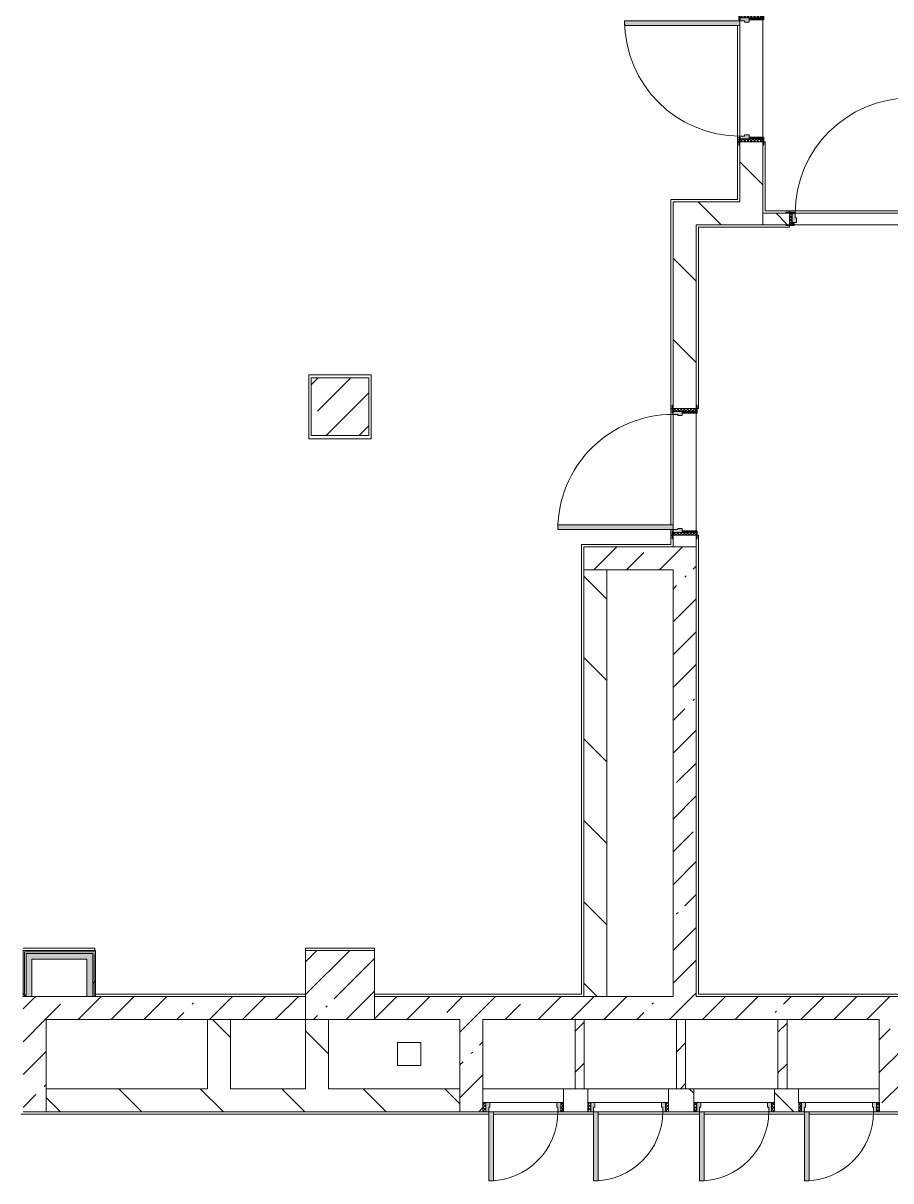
# Model space of a CAD drawing. Header units: millimetres. Extents: x 81711 to 274967, y -8553 to 29000.
# Drawn here: x 199667 to 207197, y 10300 to 20350 of the extents above; entities that cross this region are included whole.
import ezdxf

# ---------------------------------------------------------------- set-up
doc = ezdxf.new("R2010")
doc.units = ezdxf.units.MM
for name, color, linetype, lineweight, true_color in [('A-DOOR-5', 7, 'Continuous', 5, 0xe2e2e2), ('A-DOOR-6', 7, 'Continuous', 5, 0xaaaaaa), ('A-DOOR-FRAM-3', 7, 'Continuous', 5, 0xe2e2e2), ('A-DOOR-FRAM-4', 7, 'Continuous', 5, 0xaaaaaa), ('A-FLOR-2', 7, 'Continuous', 5, 0xaaaaaa), ('I-WALL-25', 7, 'Continuous', 5, 0xe7e7e7), ('I-WALL-26', 7, 'Continuous', 9, 0xe7e7e7), ('I-WALL-29', 7, 'Continuous', 5, 0x787878)]:
    doc.layers.add(name, color=color, linetype=linetype, lineweight=lineweight, true_color=true_color)
for name, color, linetype, lineweight in [('A-WALL', 7, 'Continuous', 9), ('I-WALL-27', 7, 'Continuous', 5), ('S-COLS-1', 7, 'Continuous', 5)]:
    doc.layers.add(name, color=color, linetype=linetype, lineweight=lineweight)
pattern_1 = [(45, (147956.67, 0), (-285.1231, 285.1231), []), (45, (148241.8, 0), (-285.1231, 285.1231), [504.031, -100.806, 16.764, -84.042])]
pattern_2 = [(135, (1751.41, 164.685), (-14.14214, -14.14214), []), (225, (1751.41, 164.685), (14.14214, -14.14214), [])]
pattern_3 = [(45, (-371.384, 164.685), (-14.1421, 14.1421), []), (135, (-371.384, 164.685), (-14.1421, -14.1421), [])]
pattern_4 = [(135, (147956.67, 0), (-353.5534, -353.5534), [])]
pattern_5 = [(45, (147956.67, 0), (-176.7767, 176.7767), [])]
pattern_6 = [(135, (1951.41, 164.685), (-14.14214, -14.14214), []), (225, (1951.41, 164.685), (14.14214, -14.14214), [])]
pattern_7 = [(45, (-171.384, 164.685), (-14.1421, 14.1421), []), (135, (-171.384, 164.685), (-14.1421, -14.1421), [])]
pattern_8 = [(45, (147956.7, 0), (-530.33, 530.33), []), (135, (147956.7, 0), (-530.33, -530.33), [])]

# ---------------------------------------------------------------- blocks, each defined once
blk = doc.blocks.new('BSC_Колонна _Прямоугольная - 600х600-23205375-1_5_3_птичка')
at = {"layer": 'S-COLS-1'}
h = blk.add_hatch(dxfattribs=at)
h.set_pattern_fill('FP_108', color=256, style=0, pattern_type=2)
h.set_pattern_definition([(45, (-54460, -12000), (-285.123, 285.123), []), (45, (-54174.88, -12000), (-285.123, 285.123), [504.031, -100.806, 16.764, -84.042])])
h.paths.add_polyline_path([(289, -300), (300, -300), (298, 300), (-300, 300), (-300, -300), (220, -300)])
for p, q in [((300, 300), (-300, 300)), ((-300, 300), (-300, -300)), ((300, -300), (300, 300)), ((-300, -300), (300, -300))]:
    blk.add_line(p, q, dxfattribs=at)
blk = doc.blocks.new('110_Дверь_СКБ_1Ст_Внутренняя1 - Д-12 1100x2100h_дверь в горячий цех-32113407-1_5_3_птичка')
at = {"layer": 'A-DOOR-5'}
h = blk.add_hatch(color=256, dxfattribs=at)
h.paths.add_polyline_path([(-512.5, 100), (-512.5, 20), (-477.5, 20), (-477.5, 60), (-487.5, 60), (-487.5, 100), (-497.5, 100)])
h.paths.add_polyline_path([(502.5, 60), (502.5, 20), (537.5, 20), (537.5, 100), (512.5, 100), (512.5, 60)])
at = {"layer": 'A-DOOR-6'}
h = blk.add_hatch(dxfattribs=at)
h.set_pattern_fill('FP_27', color=256, style=0, pattern_type=2)
h.set_pattern_definition(pattern_2)
h.paths.add_polyline_path([(537.5, -100), (562.5, -100), (562.5, 100), (537.5, 100)])
at = {"layer": 'A-DOOR-FRAM-3'}
for points in [[(-487.5, 910.7), (-487.5, 100), (-447.5, 100), (-451.7, 1100), (-487.5, 1100), (-487.5, 1055.7)], [(-567.5, 108), (-567.5, 100), (-497.5, 100), (-497.5, 108), (-537.5, 108)], [(522.5, 105), (522.5, 100), (592.5, 100), (592.5, 108), (522.5, 108)], [(-512.5, -100), (-497.5, -100), (-497.5, 20), (-512.5, 20)], [(522.5, -100), (537.5, -100), (537.5, 20), (522.5, 20)], [(-567.5, -108), (-497.5, -108), (-497.5, -100), (-567.5, -100)], [(522.5, -108), (592.5, -108), (592.5, -100), (522.5, -100)]]:
    blk.add_hatch(color=256, dxfattribs=at).paths.add_polyline_path(points)
at = {"layer": 'A-DOOR-FRAM-4'}
h = blk.add_hatch(dxfattribs=at)
h.set_pattern_fill('FP_28', color=256, style=0, pattern_type=2)
h.set_pattern_definition(pattern_3)
h.paths.add_polyline_path([(-537.5, -100), (-512.5, -100), (-512.5, 100), (-537.5, 100)])
at = {"layer": 'A-DOOR-6'}
for p, q in [((-487.5, 1100), (-487.5, 100)), ((-447.5, 1100), (-487.5, 1100)), ((-447.5, 100), (-447.5, 1100)), ((-487.5, 100), (-447.5, 100))]:
    blk.add_line(p, q, dxfattribs=at)
blk.add_arc((-487.5, 100), 1000, 360, 90, dxfattribs=at)
at = {"layer": 'A-DOOR-FRAM-4'}
for p, q in [((-497.5, 108), (-567.5, 108)), ((-567.5, 108), (-567.5, 100)), ((-497.5, 100), (-497.5, 108)), ((592.5, 108), (522.5, 108)), ((522.5, 108), (522.5, 100)), ((592.5, 100), (592.5, 108)), ((-567.5, 100), (-497.5, 100)), ((-512.5, 100), (-537.5, 100)), ((-537.5, 100), (-537.5, -100)), ((-487.5, 100), (-512.5, 100)), ((-512.5, 100), (-512.5, 20)), ((-512.5, -100), (-512.5, 100)), ((-497.5, 100), (-512.5, 100)), ((-512.5, 100), (-512.5, 99)), ((-512.5, 99), (-497.5, 99)), ((-512.5, 20), (-477.5, 20)), ((-497.5, 20), (-512.5, 20)), ((-512.5, 20), (-512.5, -100)), ((-497.5, 99), (-497.5, 100)), ((-497.5, -100), (-497.5, 20)), ((-487.5, 60), (-487.5, 100)), ((-477.5, 60), (-487.5, 60)), ((-477.5, 20), (-477.5, 60)), ((512.5, 60), (502.5, 60)), ((502.5, 60), (502.5, 20)), ((502.5, 20), (537.5, 20)), ((512.5, 100), (512.5, 60)), ((537.5, 100), (512.5, 100)), ((537.5, 100), (522.5, 100)), ((522.5, 100), (522.5, 99)), ((522.5, 100), (592.5, 100)), ((522.5, 99), (537.5, 99)), ((537.5, 20), (522.5, 20)), ((522.5, 20), (522.5, -100)), ((537.5, 20), (537.5, 100)), ((562.5, 100), (537.5, 100)), ((537.5, 100), (537.5, -100)), ((537.5, 99), (537.5, 100)), ((537.5, -100), (537.5, 20)), ((562.5, -100), (562.5, 100)), ((-497.5, -100), (-567.5, -100)), ((-567.5, -100), (-567.5, -108)), ((-537.5, -100), (-512.5, -100)), ((-512.5, -100), (-497.5, -100)), ((-497.5, -108), (-497.5, -100)), ((522.5, -100), (537.5, -100)), ((592.5, -100), (522.5, -100)), ((522.5, -100), (522.5, -108)), ((537.5, -100), (562.5, -100)), ((592.5, -108), (592.5, -100)), ((-567.5, -108), (-497.5, -108)), ((522.5, -108), (592.5, -108))]:
    blk.add_line(p, q, dxfattribs=at)
blk = doc.blocks.new('110_Дверь_СКБ_1Ст_Внутренняя1 - Д-11 1100x2100h_кладовые _все__ коридор _между помещениями блока столовой__ моечные _все_-32089444-1_5_3_птичка')
at = {"layer": 'A-DOOR-5'}
h = blk.add_hatch(color=256, dxfattribs=at)
h.paths.add_polyline_path([(512.5, -30), (537.5, -30), (537.5, 50), (512.5, 50), (512.5, 10), (502.5, 10), (502.5, -30)])
h.paths.add_polyline_path([(-477.5, -30), (-477.5, 10), (-487.5, 10), (-487.5, 50), (-512.5, 50), (-512.5, -30), (-487.5, -30)])
at = {"layer": 'A-DOOR-6'}
h = blk.add_hatch(dxfattribs=at)
h.set_pattern_fill('FP_17', color=256, style=0, pattern_type=2)
h.set_pattern_definition([(135, (1751.41, 114.685), (-14.14214, -14.14214), []), (225, (1751.41, 114.685), (14.14214, -14.14214), [])])
h.paths.add_polyline_path([(562.5, -50), (562.5, 50), (537.5, 50), (537.5, -50)])
at = {"layer": 'A-DOOR-FRAM-3'}
for points in [[(512.5, 50), (512.5, 1050), (472.5, 1050), (472.5, 50)], [(-512.5, 50), (-497.5, 50), (-497.5, 58), (-567.5, 58), (-567.5, 50), (-537.5, 50)], [(592.5, 50), (592.5, 58), (522.5, 58), (522.5, 50), (562.5, 50)], [(-567.5, -58), (-497.5, -58), (-497.5, -50), (-567.5, -50)], [(-497.5, -50), (-497.5, -30), (-512.5, -30), (-512.5, -50)], [(522.5, -50), (537.5, -50), (537.5, -30), (522.5, -30)], [(592.5, -58), (592.5, -50), (522.5, -50), (522.5, -58), (562.5, -58)]]:
    blk.add_hatch(color=256, dxfattribs=at).paths.add_polyline_path(points)
at = {"layer": 'A-DOOR-FRAM-4'}
h = blk.add_hatch(dxfattribs=at)
h.set_pattern_fill('FP_18', color=256, style=0, pattern_type=2)
h.set_pattern_definition([(45, (-371.384, 114.685), (-14.1421, 14.1421), []), (135, (-371.384, 114.685), (-14.1421, -14.1421), [])])
h.paths.add_polyline_path([(-537.5, -50), (-512.5, -50), (-512.5, 50), (-537.5, 50)])
at = {"layer": 'A-DOOR-6'}
for p, q in [((512.5, 1050), (472.5, 1050)), ((472.5, 1050), (472.5, 50)), ((512.5, 50), (512.5, 1050)), ((472.5, 50), (512.5, 50))]:
    blk.add_line(p, q, dxfattribs=at)
blk.add_arc((512.5, 50), 1000, 90, 180, dxfattribs=at)
at = {"layer": 'A-DOOR-FRAM-4'}
for p, q in [((-497.5, 58), (-567.5, 58)), ((-567.5, 58), (-567.5, 50)), ((-567.5, 50), (-497.5, 50)), ((-512.5, 50), (-537.5, 50)), ((-537.5, 50), (-537.5, -50)), ((-487.5, 50), (-512.5, 50)), ((-512.5, 50), (-512.5, -30)), ((-512.5, -50), (-512.5, 50)), ((-497.5, 50), (-512.5, 50)), ((-512.5, 50), (-512.5, 49)), ((-512.5, 49), (-497.5, 49)), ((-497.5, 50), (-497.5, 58)), ((-497.5, 49), (-497.5, 50)), ((-487.5, 10), (-487.5, 50)), ((-477.5, 10), (-487.5, 10)), ((-477.5, -30), (-477.5, 10)), ((512.5, 10), (502.5, 10)), ((502.5, 10), (502.5, -30)), ((512.5, 50), (512.5, 10)), ((537.5, 50), (512.5, 50)), ((592.5, 58), (522.5, 58)), ((522.5, 58), (522.5, 50)), ((537.5, 50), (522.5, 50)), ((522.5, 50), (522.5, 49)), ((522.5, 50), (592.5, 50)), ((522.5, 49), (537.5, 49)), ((537.5, -30), (537.5, 50)), ((562.5, 50), (537.5, 50)), ((537.5, 50), (537.5, -50)), ((537.5, 49), (537.5, 50)), ((562.5, -50), (562.5, 50)), ((592.5, 50), (592.5, 58)), ((-497.5, -50), (-567.5, -50)), ((-567.5, -50), (-567.5, -58)), ((-567.5, -58), (-497.5, -58)), ((-537.5, -50), (-512.5, -50)), ((-512.5, -30), (-477.5, -30)), ((-497.5, -30), (-512.5, -30)), ((-512.5, -30), (-512.5, -50)), ((-512.5, -50), (-497.5, -50)), ((-497.5, -50), (-497.5, -30)), ((-497.5, -58), (-497.5, -50)), ((502.5, -30), (537.5, -30)), ((537.5, -30), (522.5, -30)), ((522.5, -30), (522.5, -50)), ((522.5, -50), (537.5, -50)), ((592.5, -50), (522.5, -50)), ((522.5, -50), (522.5, -58)), ((522.5, -58), (592.5, -58)), ((537.5, -50), (537.5, -30)), ((537.5, -50), (562.5, -50)), ((592.5, -58), (592.5, -50))]:
    blk.add_line(p, q, dxfattribs=at)
blk = doc.blocks.new('BSC_Колонна _Прямоугольная - 500х500-V142-1_5_3_птичка')
at = {"layer": 'S-COLS-1'}
h = blk.add_hatch(dxfattribs=at)
h.set_pattern_fill('FP_139', color=256, style=0, pattern_type=2)
h.set_pattern_definition([(45, (-54460, -17020), (-285.123, 285.123), []), (45, (-54174.88, -17020), (-285.123, 285.123), [504.031, -100.806, 16.764, -84.042])])
h.paths.add_polyline_path([(250, -250), (250, 250), (-250, 250), (-250, -250), (115, -250)])
for p, q in [((250, 250), (-250, 250)), ((-250, 250), (-250, -250)), ((250, -250), (250, 250)), ((-250, -250), (250, -250))]:
    blk.add_line(p, q, dxfattribs=at)
blk = doc.blocks.new('110_Дверь_СКБ_1Ст - д-18 700x2100h_Технический шкаф ЭОМ и СС-23257539-1_5_3_птичка')
at = {"layer": 'A-DOOR-5'}
h = blk.add_hatch(color=256, dxfattribs=at)
h.paths.add_polyline_path([(-313, 100), (-313, 20), (-278, 20), (-278, 60), (-288, 60), (-288, 100), (-298, 100)])
h.paths.add_polyline_path([(322, 100), (312, 100), (312, 60), (302, 60), (302, 20), (337, 20), (337, 100)])
at = {"layer": 'A-DOOR-6'}
h = blk.add_hatch(dxfattribs=at)
h.set_pattern_fill('FP_50', color=256, style=0, pattern_type=2)
h.set_pattern_definition(pattern_6)
h.paths.add_polyline_path([(337, 100), (337, 20), (362, 20), (362, 100)])
at = {"layer": 'A-DOOR-FRAM-3'}
blk.add_hatch(color=256, dxfattribs=at).paths.add_polyline_path([(312, 700), (272, 700), (272, 100), (312, 100), (312, 156)])
at = {"layer": 'A-DOOR-FRAM-4'}
h = blk.add_hatch(dxfattribs=at)
h.set_pattern_fill('FP_51', color=256, style=0, pattern_type=2)
h.set_pattern_definition(pattern_7)
h.paths.add_polyline_path([(-338, 100), (-338, 20), (-313, 20), (-313, 100)])
at = {"layer": 'A-DOOR-6'}
for p, q in [((312, 700), (272, 700)), ((272, 700), (272, 100)), ((312, 100), (312, 700)), ((272, 100), (312, 100))]:
    blk.add_line(p, q, dxfattribs=at)
blk.add_arc((312, 100), 600, 90, 180, dxfattribs=at)
at = {"layer": 'A-DOOR-FRAM-4'}
for p, q in [((-313, 100), (-338, 100)), ((-338, 100), (-338, 20)), ((-338, 20), (-313, 20)), ((-288, 100), (-313, 100)), ((-313, 100), (-313, 20)), ((-313, 20), (-313, 100)), ((-313, 20), (-278, 20)), ((-288, 60), (-288, 100)), ((-288, 100), (272, 100)), ((-278, 60), (-288, 60)), ((-278, 20), (-278, 60)), ((302, 20), (-278, 20)), ((312, 60), (302, 60)), ((302, 60), (302, 20)), ((302, 20), (337, 20)), ((312, 100), (312, 60)), ((337, 100), (312, 100)), ((337, 20), (337, 100)), ((362, 100), (337, 100)), ((337, 100), (337, 20)), ((337, 20), (362, 20)), ((362, 20), (362, 100))]:
    blk.add_line(p, q, dxfattribs=at)
blk = doc.blocks.new('110_Дверь_СКБ_1Ст - д-18 700x2100h_Технический шкаф ЭОМ и СС-V157-1_5_3_птичка')
at = {"layer": 'A-DOOR-5'}
h = blk.add_hatch(color=256, dxfattribs=at)
h.paths.add_polyline_path([(322, 100), (312, 100), (312, 60), (302, 60), (302, 20), (337, 20), (337, 100)])
h.paths.add_polyline_path([(-298, 100), (-313, 100), (-313, 20), (-278, 20), (-278, 60), (-288, 60), (-288, 100)])
at = {"layer": 'A-DOOR-6'}
h = blk.add_hatch(dxfattribs=at)
h.set_pattern_fill('FP_50', color=256, style=0, pattern_type=2)
h.set_pattern_definition(pattern_6)
h.paths.add_polyline_path([(337, 100), (337, 20), (362, 20), (362, 100)])
at = {"layer": 'A-DOOR-FRAM-3'}
blk.add_hatch(color=256, dxfattribs=at).paths.add_polyline_path([(272, 700), (272, 100), (312, 100), (312, 700), (281, 700)])
at = {"layer": 'A-DOOR-FRAM-4'}
h = blk.add_hatch(dxfattribs=at)
h.set_pattern_fill('FP_51', color=256, style=0, pattern_type=2)
h.set_pattern_definition(pattern_7)
h.paths.add_polyline_path([(-338, 100), (-338, 20), (-313, 20), (-313, 100)])
at = {"layer": 'A-DOOR-6'}
for p, q in [((312, 700), (272, 700)), ((272, 700), (272, 100)), ((312, 100), (312, 700)), ((272, 100), (312, 100))]:
    blk.add_line(p, q, dxfattribs=at)
blk.add_arc((312, 100), 600, 90, 180, dxfattribs=at)
at = {"layer": 'A-DOOR-FRAM-4'}
for p, q in [((-313, 100), (-338, 100)), ((-338, 100), (-338, 20)), ((-338, 20), (-313, 20)), ((-288, 100), (-313, 100)), ((-313, 100), (-313, 20)), ((-313, 20), (-313, 100)), ((-313, 20), (-278, 20)), ((-288, 60), (-288, 100)), ((-288, 100), (272, 100)), ((-278, 60), (-288, 60)), ((-278, 20), (-278, 60)), ((302, 20), (-278, 20)), ((312, 60), (302, 60)), ((302, 60), (302, 20)), ((302, 20), (337, 20)), ((312, 100), (312, 60)), ((337, 100), (312, 100)), ((337, 20), (337, 100)), ((362, 100), (337, 100)), ((337, 100), (337, 20)), ((337, 20), (362, 20)), ((362, 20), (362, 100))]:
    blk.add_line(p, q, dxfattribs=at)
blk = doc.blocks.new('110_Дверь_СКБ_1Ст_Внутренняя1 - Д-12 EIW 1100x2100h_кладовые _все__ коридор _между помещениями блока столовой__ моечные _все_-32936079-1_5_3_птичка')
at = {"layer": 'A-DOOR-5'}
h = blk.add_hatch(color=256, dxfattribs=at)
h.paths.add_polyline_path([(-512.5, 20), (-477.5, 20), (-477.5, 60), (-487.5, 60), (-487.5, 100), (-512.5, 100)])
h.paths.add_polyline_path([(502.5, 44), (502.5, 20), (537.5, 20), (537.5, 100), (512.5, 100), (512.5, 60), (502.5, 60)])
at = {"layer": 'A-DOOR-6'}
h = blk.add_hatch(dxfattribs=at)
h.set_pattern_fill('FP_27', color=256, style=0, pattern_type=2)
h.set_pattern_definition(pattern_2)
h.paths.add_polyline_path([(537.5, -100), (562.5, -100), (562.5, 100), (537.5, 100)])
at = {"layer": 'A-DOOR-FRAM-3'}
for points in [[(472.5, 120), (472.5, 100), (512.5, 100), (512.5, 1100), (472.5, 1100), (472.5, 178.7)], [(-567.5, 100), (-497.5, 100), (-497.5, 108), (-567.5, 108)], [(522.5, 100), (592.5, 100), (592.5, 108), (522.5, 108)], [(-512.5, -100), (-497.5, -100), (-497.5, 20), (-512.5, 20)], [(522.5, -100), (537.5, -100), (537.5, 20), (522.5, 20)], [(-567.5, -108), (-497.5, -108), (-497.5, -100), (-567.5, -100)], [(522.5, -108), (592.5, -108), (592.5, -100), (522.5, -100)]]:
    blk.add_hatch(color=256, dxfattribs=at).paths.add_polyline_path(points)
at = {"layer": 'A-DOOR-FRAM-4'}
h = blk.add_hatch(dxfattribs=at)
h.set_pattern_fill('FP_28', color=256, style=0, pattern_type=2)
h.set_pattern_definition(pattern_3)
h.paths.add_polyline_path([(-537.5, -100), (-512.5, -100), (-512.5, 100), (-537.5, 100)])
at = {"layer": 'A-DOOR-6'}
for p, q in [((512.5, 1100), (472.5, 1100)), ((472.5, 1100), (472.5, 100)), ((512.5, 100), (512.5, 1100)), ((472.5, 100), (512.5, 100))]:
    blk.add_line(p, q, dxfattribs=at)
blk.add_arc((512.5, 100), 1000, 90, 180, dxfattribs=at)
at = {"layer": 'A-DOOR-FRAM-4'}
for p, q in [((-497.5, 108), (-567.5, 108)), ((-567.5, 108), (-567.5, 100)), ((-497.5, 100), (-497.5, 108)), ((592.5, 108), (522.5, 108)), ((522.5, 108), (522.5, 100)), ((592.5, 100), (592.5, 108)), ((-567.5, 100), (-497.5, 100)), ((-512.5, 100), (-537.5, 100)), ((-537.5, 100), (-537.5, -100)), ((-487.5, 100), (-512.5, 100)), ((-512.5, 100), (-512.5, 20)), ((-512.5, -100), (-512.5, 100)), ((-497.5, 100), (-512.5, 100)), ((-512.5, 100), (-512.5, 99)), ((-512.5, 99), (-497.5, 99)), ((-512.5, 20), (-477.5, 20)), ((-497.5, 20), (-512.5, 20)), ((-512.5, 20), (-512.5, -100)), ((-497.5, 99), (-497.5, 100)), ((-497.5, -100), (-497.5, 20)), ((-487.5, 60), (-487.5, 100)), ((-477.5, 60), (-487.5, 60)), ((-477.5, 20), (-477.5, 60)), ((512.5, 60), (502.5, 60)), ((502.5, 60), (502.5, 20)), ((502.5, 20), (537.5, 20)), ((512.5, 100), (512.5, 60)), ((537.5, 100), (512.5, 100)), ((537.5, 100), (522.5, 100)), ((522.5, 100), (522.5, 99)), ((522.5, 100), (592.5, 100)), ((522.5, 99), (537.5, 99)), ((537.5, 20), (522.5, 20)), ((522.5, 20), (522.5, -100)), ((537.5, 20), (537.5, 100)), ((562.5, 100), (537.5, 100)), ((537.5, 100), (537.5, -100)), ((537.5, 99), (537.5, 100)), ((537.5, -100), (537.5, 20)), ((562.5, -100), (562.5, 100)), ((-497.5, -100), (-567.5, -100)), ((-567.5, -100), (-567.5, -108)), ((-537.5, -100), (-512.5, -100)), ((-512.5, -100), (-497.5, -100)), ((-497.5, -108), (-497.5, -100)), ((522.5, -100), (537.5, -100)), ((592.5, -100), (522.5, -100)), ((522.5, -100), (522.5, -108)), ((537.5, -100), (562.5, -100)), ((592.5, -108), (592.5, -100)), ((-567.5, -108), (-497.5, -108)), ((522.5, -108), (592.5, -108))]:
    blk.add_line(p, q, dxfattribs=at)

msp = doc.modelspace()

# ---------------------------------------------------------------- hatches: boundary and pattern name
at = {"layer": 'I-WALL-25'}
for points in [[(200270.5, 12225), (200270.5, 12275), (199741.7, 12275), (199741.7, 12225), (200220.5, 12225)], [(200270.5, 11900), (200270.5, 12225), (200220.5, 12225), (200220.5, 11900)]]:
    msp.add_hatch(color=256, dxfattribs=at).paths.add_polyline_path(points)
at = {"layer": 'I-WALL-26'}
msp.add_hatch(color=256, dxfattribs=at).paths.add_polyline_path([(199691.7, 11900), (199741.7, 11900), (199741.7, 12275), (199691.7, 12275), (199691.7, 12143.8)])
at = {"layer": 'I-WALL-27'}
h = msp.add_hatch(dxfattribs=at)
h.set_pattern_fill('FP_104', color=256, style=0, pattern_type=2)
h.set_pattern_definition(pattern_4)
h.paths.add_polyline_path([(206086.7, 18600), (206086.7, 19320), (205886.7, 19320), (205886.7, 18600)])
h.paths.add_polyline_path([(206086.7, 20420), (206086.7, 20520), (205886.7, 20520), (205886.7, 20420)])
h = msp.add_hatch(dxfattribs=at)
h.set_pattern_fill('FP_104', color=256, style=0, pattern_type=2)
h.set_pattern_definition(pattern_4)
h.paths.add_polyline_path([(205395.4, 15803.8), (205506.7, 15803.8), (205506.7, 15903.8), (205306.7, 15903.8), (205306.7, 15803.8)])
h.paths.add_polyline_path([(205506.7, 17003.8), (205506.7, 18800), (205306.7, 18800), (205306.7, 17003.8)])
h = msp.add_hatch(dxfattribs=at)
h.set_pattern_fill('FP_104', color=256, style=0, pattern_type=2)
h.set_pattern_definition(pattern_4)
h.paths.add_polyline_path([(205506.7, 18600), (205886.7, 18600), (205886.7, 18800), (205506.7, 18800)])
h = msp.add_hatch(dxfattribs=at)
h.set_pattern_fill('FP_74', color=256, style=0, pattern_type=2)
h.set_pattern_definition(pattern_1)
h.paths.add_polyline_path([(204731.9, 15603.8), (205306.7, 15603.8), (205306.7, 15803.8), (204531.9, 15803.8), (204531.9, 15603.8)])
h = msp.add_hatch(dxfattribs=at)
h.set_pattern_fill('FP_74', color=256, style=0, pattern_type=2)
h.set_pattern_definition(pattern_1)
h.paths.add_polyline_path([(205425.6, 11900), (205506.7, 11900), (205506.7, 15803.8), (205306.7, 15803.8), (205306.7, 11900)])
h = msp.add_hatch(dxfattribs=at)
h.set_pattern_fill('FP_104', color=256, style=0, pattern_type=2)
h.set_pattern_definition(pattern_4)
h.paths.add_polyline_path([(204731.9, 11900), (204731.9, 15603.8), (204531.9, 15603.8), (204531.9, 11900)])
h = msp.add_hatch(dxfattribs=at)
h.set_pattern_fill('FP_192', color=256, style=0, pattern_type=2)
h.set_pattern_definition(pattern_8)
h.paths.add_polyline_path([(199666.7, 11900), (199679.2, 11900), (199678.6, 12300), (199666.7, 12300), (199666.7, 12143.8)])
h = msp.add_hatch(dxfattribs=at)
h.set_pattern_fill('FP_192', color=256, style=0, pattern_type=2)
h.set_pattern_definition(pattern_8)
h.paths.add_polyline_path([(199679.2, 11900), (199691.7, 11900), (199686.6, 12287.5), (199679.2, 12287.5), (199679.2, 12143.8)])
h = msp.add_hatch(dxfattribs=at)
h.set_pattern_fill('FP_192', color=256, style=0, pattern_type=2)
h.set_pattern_definition(pattern_8)
h.paths.add_polyline_path([(200283, 11900), (200283, 12275), (200270.5, 12275), (200270.5, 11900)])
h = msp.add_hatch(dxfattribs=at)
h.set_pattern_fill('FP_192', color=256, style=0, pattern_type=2)
h.set_pattern_definition(pattern_8)
h.paths.add_polyline_path([(200283, 11900), (200295.5, 11900), (200295.5, 12275), (200283, 12275), (200283, 11921)])
h = msp.add_hatch(dxfattribs=at)
h.set_pattern_fill('FP_74', color=256, style=0, pattern_type=2)
h.set_pattern_definition(pattern_1)
h.paths.add_polyline_path([(207096.7, 11700), (208116.7, 11700), (208116.7, 11900), (202716.7, 11900), (202716.7, 11700), (206355.3, 11700)])
h.paths.add_polyline_path([(199847.4, 11700), (202116.7, 11700), (202116.7, 11900), (199666.7, 11900), (199666.7, 11700)])
h = msp.add_hatch(dxfattribs=at)
h.set_pattern_fill('FP_74', color=256, style=0, pattern_type=2)
h.set_pattern_definition(pattern_1)
h.paths.add_polyline_path([(199666.7, 10900), (199866.7, 10900), (199866.7, 11700), (199666.7, 11700), (199666.7, 10994)])
h = msp.add_hatch(dxfattribs=at)
h.set_pattern_fill('FP_104', color=256, style=0, pattern_type=2)
h.set_pattern_definition(pattern_4)
h.paths.add_polyline_path([(201466.7, 11100), (201466.7, 11700), (201266.7, 11700), (201266.7, 11100)])
h = msp.add_hatch(dxfattribs=at)
h.set_pattern_fill('FP_104', color=256, style=0, pattern_type=2)
h.set_pattern_definition(pattern_4)
h.paths.add_polyline_path([(202316.7, 11100), (202316.7, 11700), (202116.7, 11700), (202116.7, 11100), (202145.7, 11100)])
h = msp.add_hatch(dxfattribs=at)
h.set_pattern_fill('FP_74', color=256, style=0, pattern_type=2)
h.set_pattern_definition(pattern_1)
h.paths.add_polyline_path([(203656.7, 10900), (203656.7, 11700), (203456.7, 11700), (203456.7, 10900), (203609.3, 10900)])
h = msp.add_hatch(dxfattribs=at)
h.set_pattern_fill('FP_110', color=256, style=0, pattern_type=2)
h.set_pattern_definition(pattern_5)
h.paths.add_polyline_path([(204535.9, 11100), (204531.9, 11700), (204455.9, 11700), (204455.9, 11100), (204495.9, 11100)])
h = msp.add_hatch(dxfattribs=at)
h.set_pattern_fill('FP_110', color=256, style=0, pattern_type=2)
h.set_pattern_definition(pattern_5)
h.paths.add_polyline_path([(205415.9, 11100), (205415.9, 11700), (205335.9, 11700), (205335.9, 11100)])
h = msp.add_hatch(dxfattribs=at)
h.set_pattern_fill('FP_110', color=256, style=0, pattern_type=2)
h.set_pattern_definition(pattern_5)
h.paths.add_polyline_path([(206215.9, 11100), (206295.9, 11100), (206295.9, 11700), (206215.9, 11700), (206215.9, 11277)])
h = msp.add_hatch(dxfattribs=at)
h.set_pattern_fill('FP_74', color=256, style=0, pattern_type=2)
h.set_pattern_definition(pattern_1)
h.paths.add_polyline_path([(207096.7, 10900), (207296.7, 10900), (207296.7, 11700), (207096.7, 11700), (207096.7, 10980)])
h = msp.add_hatch(dxfattribs=at)
h.set_pattern_fill('FP_104', color=256, style=0, pattern_type=2)
h.set_pattern_definition(pattern_4)
h.paths.add_polyline_path([(199866.7, 10900), (203456.7, 10900), (203456.7, 11100), (199866.7, 11100), (199866.7, 10929.4)])
h.paths.add_polyline_path([(204356.7, 10900), (204566.7, 10900), (204566.7, 11100), (204356.7, 11100), (204356.7, 10980)])
h.paths.add_polyline_path([(205486.7, 10900), (205486.7, 11100), (205266.7, 11100), (205266.7, 10900)])
h.paths.add_polyline_path([(206186.7, 10900), (206396.7, 10900), (206396.7, 11100), (206186.7, 11100), (206186.7, 10980)])
at = {"layer": 'I-WALL-29'}
h = msp.add_hatch(dxfattribs=at)
h.set_pattern_fill('FP_103', color=256, style=0, pattern_type=2)
h.set_pattern_definition([(135, (147956.67, 0), (-377.1708, -377.1708), [533.4, -88.9, 17.78, -88.9]), (135, (147956.67, 376.94), (-377.1708, -377.1708), []), (50, (147956.67, 0), (637.6445, -55.7866), [66.675, -733.425]), (355, (147956.7, 0), (-123.3494, 668.699), [53.34, -586.74]), (100.451, (148009.8, -4.65), (514.299, 612.908), [56.665, -623.315]), (46.184, (147956.7, 177.8), (948.776, -147.15), [100.012, -1100.137]), (96.636, (148035.7, 165.5), (830.909, 865.997), [84.998, -934.973]), (351.184, (147956.7, 177.8), (830.918, 865.988), [80.01, -880.11]), (21, (148045.57, 133.35), (530.6506, -357.9283), [66.675, -733.425]), (326, (148045.6, 133.35), (216.308, 644.6585), [53.34, -586.74]), (71.451, (148089.8, 103.5), (746.9596, 286.7243), [56.665, -623.315]), (37.5, (147956.67, 0), (10.8105, 295.9426), [16.764, -562.864, 16.764, -578.866, -588.962]), (37.5, (147956.67, 0), (10.8105, 295.9426), [-1175.258, 16.764, -572.198]), (7.5, (147956.67, 0), (233.8692, 350.6318), [16.764, -322.834, 16.764, -549.529, -224.472]), (7.5, (147956.67, 0), (233.8692, 350.6318), [-905.891, 16.764, -207.708]), (327.5, (147758.43, 0), (474.5678, -20.0513), [16.764, -205.486, 16.764, -676.656, -920.115]), (327.5, (147758.43, 0), (474.5678, -20.0513), [-915.67, 16.764, -903.351]), (317.5, (147669.53, 0), (518.4522, 88.9934), [16.764, -272.161, 16.764, -443.738, -653.415]), (317.5, (147669.53, 0), (518.4522, 88.9934), [-749.427, 16.764, -636.651])])
h.paths.add_polyline_path([(208546.7, 18600), (208566.7, 18600), (208566.7, 18700), (207416.7, 18700), (207416.7, 18600), (208214.7, 18600)])
h.paths.add_polyline_path([(206086.7, 18600), (206316.7, 18600), (206316.7, 18700), (206086.7, 18700)])

# ---------------------------------------------------------------- linework, layer by layer
at = {"layer": 'A-FLOR-2'}
for p, q in [((205866.7, 20330), (205866.7, 18820)), ((205866.7, 19320), (205878.7, 19320)), ((206094.7, 19320), (206106.7, 19320)), ((206106.7, 19320), (206106.7, 18720)), ((205286.7, 18820), (205866.7, 18820)), ((205286.7, 18820), (205286.7, 15993.8)), ((207326.7, 18720), (206106.7, 18720)), ((206316.7, 18720), (206316.7, 18708)), ((206316.7, 18580), (205526.7, 18580)), ((205526.7, 18580), (205526.7, 17003.8)), ((206316.7, 18592), (206316.7, 18580)), ((202145.7, 16742), (202145.7, 17298)), ((202145.7, 17298), (202686.7, 17298)), ((202686.7, 17298), (202686.7, 16742)), ((205298.7, 17003.8), (205286.7, 17003.8)), ((205526.7, 17003.8), (205514.7, 17003.8)), ((202686.7, 16742), (202145.7, 16742)), ((205286.7, 15953.8), (205286.7, 15823.8)), ((205286.7, 15903.8), (205298.7, 15903.8)), ((205514.7, 15903.8), (205526.7, 15903.8)), ((205526.7, 15903.8), (205526.7, 11920)), ((204511.9, 11920), (204511.9, 15823.8)), ((204511.9, 15823.8), (205286.7, 15823.8)), ((199665.7, 12320), (200289.2, 12320)), ((200289.2, 12320), (200289.2, 12300)), ((202116.7, 12300), (202116.7, 12320)), ((202116.7, 12320), (202714.4, 12320)), ((202714.4, 12320), (202714.4, 12300)), ((200294.7, 11921), (202116.7, 11921)), ((202716.7, 11920), (204511.9, 11920)), ((205526.7, 11920), (208096.7, 11920)), ((202916.7, 11500), (203116.7, 11500)), ((202916.7, 11300), (202916.7, 11500)), ((203116.7, 11500), (203116.7, 11300)), ((203116.7, 11300), (202916.7, 11300)), ((203706.7, 10880), (199646.7, 10880)), ((204616.7, 10880), (203746.7, 10880)), ((205536.7, 10880), (204656.7, 10880)), ((206446.7, 10880), (205576.7, 10880)), ((209336.7, 10880), (206486.7, 10880))]:
    msp.add_line(p, q, dxfattribs=at)
at = {"layer": 'A-WALL'}
for p, q in [((204731.9, 15603.8), (204531.9, 15603.8)), ((199679.2, 11900), (199679.2, 12287.5)), ((200295.5, 12287.5), (199679.2, 12287.5)), ((199691.7, 11900), (199691.7, 12275)), ((200270.5, 12275), (199691.7, 12275)), ((200270.5, 11900), (200270.5, 12275)), ((200283, 11900), (200283, 12275)), ((204531.9, 11900), (204731.9, 11900)), ((201466.7, 11700), (201266.7, 11700)), ((204535.9, 11700), (204455.9, 11700)), ((205415.9, 11700), (205335.9, 11700)), ((206295.9, 11700), (206215.9, 11700)), ((199866.7, 11100), (199866.7, 10900)), ((203456.7, 11100), (203456.7, 10900)), ((204455.9, 11100), (204535.9, 11100)), ((205335.9, 11100), (205415.9, 11100)), ((206215.9, 11100), (206295.9, 11100))]:
    msp.add_line(p, q, dxfattribs=at)
at = {"layer": 'I-WALL-27'}
for p, q in [((205886.7, 19370), (205886.7, 20330)), ((206086.7, 20380), (206086.7, 19360)), ((205886.7, 19290), (205886.7, 18800)), ((206086.7, 18600), (206086.7, 19290)), ((205306.7, 18800), (205306.7, 17033.8)), ((205886.7, 18800), (205306.7, 18800)), ((206286.7, 18700), (206086.7, 18700)), ((206366.7, 18700), (207326.7, 18700)), ((205506.7, 17033.8), (205506.7, 18600)), ((205506.7, 18600), (206286.7, 18600)), ((207376.7, 18600), (206356.7, 18600)), ((205306.7, 15993.8), (205306.7, 16953.8)), ((205506.7, 16963.8), (205506.7, 15943.8)), ((204531.9, 15803.8), (204531.9, 11900)), ((204531.9, 15803.8), (205506.7, 15803.8)), ((205306.7, 15873.8), (205306.7, 15803.8)), ((205506.7, 15803.8), (205506.7, 15873.8)), ((205506.7, 11900), (205506.7, 15803.8)), ((204731.9, 15603.8), (205306.7, 15603.8)), ((204731.9, 11900), (204731.9, 15603.8)), ((205306.7, 15603.8), (205306.7, 11900)), ((199666.7, 12300), (199666.7, 11900)), ((200295.5, 12300), (199666.7, 12300)), ((200295.5, 11900), (200295.5, 12300)), ((199741.7, 11900), (199741.7, 12225)), ((199741.7, 12225), (200220.5, 12225)), ((200220.5, 12225), (200220.5, 11900)), ((202116.7, 11900), (199666.7, 11900)), ((199666.7, 11900), (199741.7, 11900)), ((200220.5, 11900), (200295.5, 11900)), ((204531.9, 11900), (202716.7, 11900)), ((205306.7, 11900), (204731.9, 11900)), ((208116.7, 11900), (205506.7, 11900)), ((199866.7, 11700), (201266.7, 11700)), ((199866.7, 11100), (199866.7, 11700)), ((201266.7, 11700), (201266.7, 11100)), ((201466.7, 11700), (202116.7, 11700)), ((201466.7, 11100), (201466.7, 11700)), ((202116.7, 11700), (202116.7, 11100)), ((202316.7, 11100), (202316.7, 11700)), ((202716.7, 11700), (203456.7, 11700)), ((203456.7, 11700), (203456.7, 11100)), ((203656.7, 11700), (204455.9, 11700)), ((203656.7, 10980), (203656.7, 11700)), ((204455.9, 11700), (204455.9, 11100)), ((204535.9, 11700), (205335.9, 11700)), ((204535.9, 11100), (204535.9, 11700)), ((205335.9, 11700), (205335.9, 11100)), ((205415.9, 11700), (206215.9, 11700)), ((205415.9, 11100), (205415.9, 11700)), ((206215.9, 11700), (206215.9, 11100)), ((206295.9, 11700), (207096.7, 11700)), ((206295.9, 11100), (206295.9, 11700)), ((207096.7, 11700), (207096.7, 10980)), ((201266.7, 11100), (199866.7, 11100)), ((202116.7, 11100), (201466.7, 11100)), ((203456.7, 11100), (202316.7, 11100)), ((203656.7, 11100), (204455.9, 11100)), ((204356.7, 11100), (204356.7, 10980)), ((204535.9, 11100), (205335.9, 11100)), ((204566.7, 10980), (204566.7, 11100)), ((205266.7, 11100), (205266.7, 10980)), ((205415.9, 11100), (206215.9, 11100)), ((205486.7, 10980), (205486.7, 11100)), ((206186.7, 11100), (206186.7, 10980)), ((206295.9, 11100), (207096.7, 11100)), ((206396.7, 10980), (206396.7, 11100)), ((199666.7, 10900), (203656.7, 10900)), ((204356.7, 10900), (204566.7, 10900)), ((205266.7, 10900), (205486.7, 10900)), ((206186.7, 10900), (206396.7, 10900)), ((207096.7, 10900), (209316.7, 10900))]:
    msp.add_line(p, q, dxfattribs=at)

# ---------------------------------------------------------------- block references
at = {"layer": 'A-DOOR-6'}
for name, p, rotation in [('110_Дверь_СКБ_1Ст_Внутренняя1 - Д-12 EIW 1100x2100h_кладовые _все__ коридор _между помещениями блока столовой__ моечные _все_-32936079-1_5_3_птичка', (205986.7, 19857.5), 89.99999999999991), ('110_Дверь_СКБ_1Ст_Внутренняя1 - Д-12 1100x2100h_дверь в горячий цех-32113407-1_5_3_птичка', (205406.7, 16441.3), 89.99999999999991), ('110_Дверь_СКБ_1Ст - д-18 700x2100h_Технический шкаф ЭОМ и СС-23257539-1_5_3_птичка', (204019.2, 11000), 180), ('110_Дверь_СКБ_1Ст - д-18 700x2100h_Технический шкаф ЭОМ и СС-V157-1_5_3_птичка', (204929.2, 11000), 180), ('110_Дверь_СКБ_1Ст - д-18 700x2100h_Технический шкаф ЭОМ и СС-V157-1_5_3_птичка', (205849.2, 11000), 180), ('110_Дверь_СКБ_1Ст - д-18 700x2100h_Технический шкаф ЭОМ и СС-23257539-1_5_3_птичка', (206759.2, 11000), 180)]:
    msp.add_blockref(name, p, dxfattribs=dict(at, rotation=rotation))
msp.add_blockref('110_Дверь_СКБ_1Ст_Внутренняя1 - Д-11 1100x2100h_кладовые _все__ коридор _между помещениями блока столовой__ моечные _все_-32089444-1_5_3_птичка', (206854.2, 18650), dxfattribs=at)
at = {"layer": 'S-COLS-1'}
for name, p in [('BSC_Колонна _Прямоугольная - 500х500-V142-1_5_3_птичка', (202416.7, 17020)), ('BSC_Колонна _Прямоугольная - 600х600-23205375-1_5_3_птичка', (202416.7, 12000))]:
    msp.add_blockref(name, p, dxfattribs=at)

doc.saveas('drawing.dxf')
